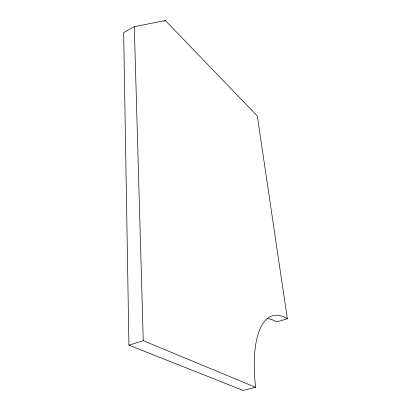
<?xml version="1.0" encoding="UTF-8"?>
<svg xmlns="http://www.w3.org/2000/svg" width="411" height="411" viewBox="0 0 411 411"><rect width="100%" height="100%" fill="white"/><g stroke="black" fill="none" stroke-linecap="round" stroke-linejoin="round"><path stroke-width="0.62" d="M134.299 26.648L123.66 32.597L128.926 345.168L243.173 390.45L255.606 387.296A98.208 36.584 75.8 0 1 287.34 318.766L257.317 115.974L165.376 20.55L134.299 26.648L143.264 340.698L255.606 387.296M164.282 21.151L165.376 20.55M128.926 345.168L143.264 340.698M287.34 318.766L276.67 321.921A97.402 37.684 76.2 0 0 267.212 318.602"/></g></svg>
